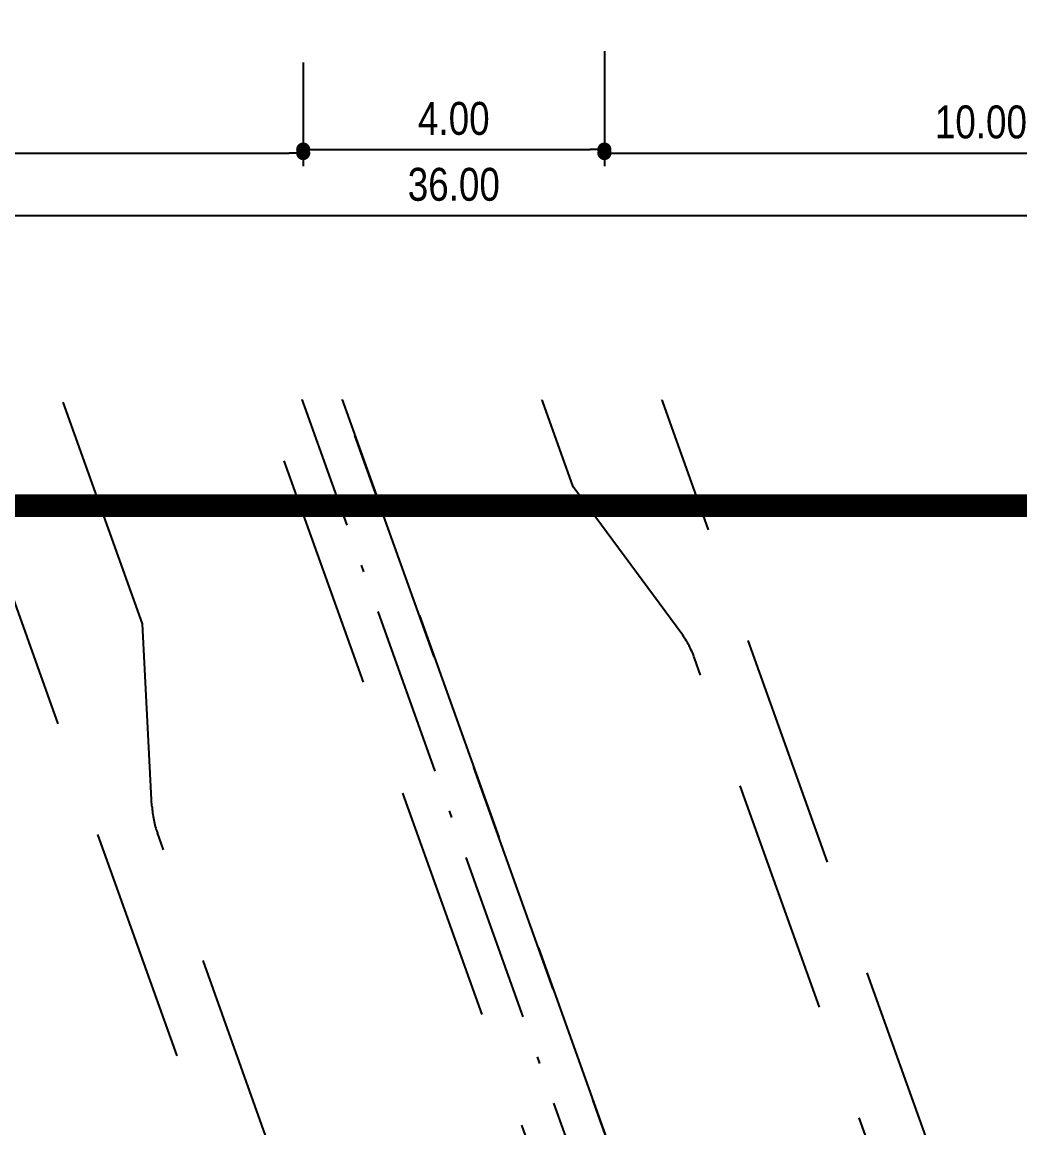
# Model space of a CAD drawing. Header units: metres. Extents: x 563371 to 571261, y 2062953 to 2068466.
# Drawn here: x 568807 to 568860, y 2065798 to 2065856.8 of the extents above; entities that cross this region are included whole.
import ezdxf

# ---------------------------------------------------------------- set-up
doc = ezdxf.new("R2010")
doc.units = ezdxf.units.M
doc.linetypes.add('ACAD_ISO10W100', pattern=[18.5, 12, -3, 0.5, -3])
doc.linetypes.add('HIDDEN', pattern=[0.375, 0.25, -0.125])
doc.layers.get('0').update_dxf_attribs({"linetype": 'CONTINUOUS'})
doc.layers.get('DEFPOINTS').update_dxf_attribs({"linetype": 'CONTINUOUS'})
for name, color, linetype in [('ghichieudai', 7, 'CONTINUOUS'), ('Khung ban ve', 7, 'CONTINUOUS'), ('LogDg phu', 7, 'CONTINUOUS'), ('MATCATDUONG', 8, 'CONTINUOUS'), ('TimDg', 222, 'CONTINUOUS'), ('ViaHeSphu', 32, 'CONTINUOUS')]:
    doc.layers.add(name, color=color, linetype=linetype)
doc.styles.add('ktcn', font='VHARIAL.ttf', dxfattribs={"width": 0.8})
doc.dimstyles.new('a', dxfattribs={"dimtxt": 1.75, "dimasz": 0.75, "dimexe": 0.7, "dimexo": 0, "dimgap": 0.75, "dimtad": 1, "dimzin": 0, "dimdsep": 46, "dimtxsty": 'ktcn', "dimblk": 'DOT', "dimcen": 0, "dimazin": 0, "dimtfac": 1, "dimtix": 1, "dimtofl": 0, "dimtmove": 0, "dimatfit": 3, "dimfxl": 1, "dimtolj": 1, "dimtzin": 0, "dimarcsym": 0})

# ---------------------------------------------------------------- blocks, each defined once
blk = doc.blocks.new('_Dot')
at = {"color": 0, "linetype": 'ByBlock', "lineweight": -2}
blk.add_line((-0.5, 0), (-1, 0), dxfattribs=at)
at = {"color": 0, "linetype": 'ByBlock', "const_width": 0.5}
blk.add_lwpolyline([(-0.25, 0, 1), (0.25, 0, 1)], format="xyb", close=True, dxfattribs=at)
blk = doc.blocks.new('*D51')
at = {"layer": 'DEFPOINTS', "color": 0, "linetype": 'Continuous'}
for p in [(568781.966, 2065854.801), (568821.966, 2065854.649), (568821.966, 2065849.842)]:
    blk.add_point(p, dxfattribs=at)
at = {"layer": 'MATCATDUONG', "color": 0, "linetype": 'Continuous', "lineweight": -2}
for p, q in [((568781.966, 2065854.801), (568781.966, 2065849.142)), ((568821.966, 2065854.649), (568821.966, 2065849.142)), ((568782.716, 2065849.842), (568821.216, 2065849.842))]:
    blk.add_line(p, q, dxfattribs=at)
at = {"layer": 'MATCATDUONG', "color": 0, "linetype": 'Continuous', "lineweight": -2, "xscale": 0.75, "yscale": 0.75, "zscale": 0.75, "rotation": 180}
blk.add_blockref('_Dot', (568781.966, 2065849.842), dxfattribs=at)
at = {"layer": 'MATCATDUONG', "color": 0, "linetype": 'Continuous', "lineweight": -2, "xscale": 0.75, "yscale": 0.75, "zscale": 0.75}
blk.add_blockref('_Dot', (568821.966, 2065849.842), dxfattribs=at)
at = {"layer": 'MATCATDUONG', "color": 0, "linetype": 'Continuous', "insert": (568801.966, 2065851.486), "char_height": 1.75, "attachment_point": 5, "style": 'ktcn'}
blk.add_mtext('\\A1;10.00', dxfattribs=at)
blk = doc.blocks.new('*D53')
at = {"layer": 'DEFPOINTS', "color": 0, "linetype": 'Continuous'}
for p in [(568757.966, 2065854.801), (568901.966, 2065854.801), (568901.966, 2065846.526)]:
    blk.add_point(p, dxfattribs=at)
at = {"layer": 'MATCATDUONG', "color": 0, "linetype": 'Continuous', "lineweight": -2}
for p, q in [((568757.966, 2065854.801), (568757.966, 2065845.826)), ((568901.966, 2065854.801), (568901.966, 2065845.826)), ((568758.716, 2065846.526), (568901.216, 2065846.526))]:
    blk.add_line(p, q, dxfattribs=at)
at = {"layer": 'MATCATDUONG', "color": 0, "linetype": 'Continuous', "lineweight": -2, "xscale": 0.75, "yscale": 0.75, "zscale": 0.75, "rotation": 180}
blk.add_blockref('_Dot', (568757.966, 2065846.526), dxfattribs=at)
at = {"layer": 'MATCATDUONG', "color": 0, "linetype": 'Continuous', "lineweight": -2, "xscale": 0.75, "yscale": 0.75, "zscale": 0.75}
blk.add_blockref('_Dot', (568901.966, 2065846.526), dxfattribs=at)
at = {"layer": 'MATCATDUONG', "color": 0, "linetype": 'Continuous', "insert": (568829.966, 2065848.17), "char_height": 1.75, "attachment_point": 5, "style": 'ktcn'}
blk.add_mtext('\\A1;36.00', dxfattribs=at)
blk = doc.blocks.new('*D54')
at = {"layer": 'DEFPOINTS', "color": 0, "linetype": 'Continuous'}
for p in [(568837.966, 2065855.258), (568821.966, 2065854.649, 0), (568837.966, 2065850.03)]:
    blk.add_point(p, dxfattribs=at)
at = {"layer": 'MATCATDUONG', "color": 0, "linetype": 'Continuous', "lineweight": -2}
for p, q in [((568837.966, 2065855.258), (568837.966, 2065849.33)), ((568821.966, 2065854.649), (568821.966, 2065849.33)), ((568822.716, 2065850.03), (568837.216, 2065850.03))]:
    blk.add_line(p, q, dxfattribs=at)
at = {"layer": 'MATCATDUONG', "color": 0, "linetype": 'Continuous', "lineweight": -2, "xscale": 0.75, "yscale": 0.75, "zscale": 0.75, "rotation": 180}
blk.add_blockref('_Dot', (568821.966, 2065850.03), dxfattribs=at)
at = {"layer": 'MATCATDUONG', "color": 0, "linetype": 'Continuous', "lineweight": -2, "xscale": 0.75, "yscale": 0.75, "zscale": 0.75}
blk.add_blockref('_Dot', (568837.966, 2065850.03), dxfattribs=at)
at = {"layer": 'MATCATDUONG', "color": 0, "linetype": 'Continuous', "insert": (568829.966, 2065851.673), "char_height": 1.75, "attachment_point": 5, "style": 'ktcn'}
blk.add_mtext('\\A1;4.00', dxfattribs=at)
blk = doc.blocks.new('*D55')
at = {"layer": 'DEFPOINTS', "color": 0, "linetype": 'Continuous'}
for p in [(568877.966, 2065855.892), (568837.966, 2065855.258), (568877.966, 2065849.842)]:
    blk.add_point(p, dxfattribs=at)
at = {"layer": 'MATCATDUONG', "color": 0, "linetype": 'Continuous', "lineweight": -2}
for p, q in [((568877.966, 2065855.892), (568877.966, 2065849.142)), ((568837.966, 2065855.258), (568837.966, 2065849.142)), ((568838.716, 2065849.842), (568877.216, 2065849.842))]:
    blk.add_line(p, q, dxfattribs=at)
at = {"layer": 'MATCATDUONG', "color": 0, "linetype": 'Continuous', "lineweight": -2, "xscale": 0.75, "yscale": 0.75, "zscale": 0.75, "rotation": 180}
blk.add_blockref('_Dot', (568837.966, 2065849.842), dxfattribs=at)
at = {"layer": 'MATCATDUONG', "color": 0, "linetype": 'Continuous', "lineweight": -2, "xscale": 0.75, "yscale": 0.75, "zscale": 0.75}
blk.add_blockref('_Dot', (568877.966, 2065849.842), dxfattribs=at)
at = {"layer": 'MATCATDUONG', "color": 0, "linetype": 'Continuous', "insert": (568857.966, 2065851.486), "char_height": 1.75, "attachment_point": 5, "style": 'ktcn'}
blk.add_mtext('\\A1;10.00', dxfattribs=at)

msp = doc.modelspace()

# ---------------------------------------------------------------- linework, layer by layer
at = {"layer": 'Khung ban ve', "const_width": 1.2}
msp.add_lwpolyline([(567973.928, 2066641.109), (569223.928, 2066641.109), (569223.928, 2065831.109), (567973.928, 2065831.109)], close=True, dxfattribs=at)
at = {"layer": 'LogDg phu', "linetype": 'HIDDEN', "ltscale": 50}
for points in [[(568768.046, 2065993.255), (568815.511, 2065860.568), (568854.188, 2065752.447, -1.014621), (568850.403, 2065751.154, 1.014621), (568854.188, 2065752.447), (568815.511, 2065860.568)], [(568856.524, 2065775.608), (568855.993, 2065785.382, 0.07245), (568855.708, 2065786.795), (568842.755, 2065823.006, 0.072993), (568842.072, 2065824.288), (568836.315, 2065832.102), (568830.028, 2065849.676, -0.431462), (568835.311, 2065860.048), (568955.762, 2065895.338, -0.383951), (568965.413, 2065890.698), (569003.983, 2065796.713, -0.443702), (568998.868, 2065786.009), (568880.505, 2065750.713, -0.398562), (568862.095, 2065760.035), (568856.524, 2065775.608)]]:
    msp.add_lwpolyline(points, format="xyb", dxfattribs=at)
msp.add_lwpolyline([(568850.423, 2065751.1), (568765.314, 2065989.017)], dxfattribs=at)
msp.add_lwpolyline([(568814.217, 2065813.712, -0.072993), (568813.932, 2065815.136), (568813.426, 2065824.829), (568806.64, 2065843.799, 0.397173), (568796.858, 2065848.782), (568725.32, 2065827.822), (568603.653, 2065792.175, 0.416587), (568598.243, 2065782.186), (568610.029, 2065743.133), (568627.959, 2065683.724, 0.413247), (568637.904, 2065678.369), (568689.046, 2065693.62), (568828.681, 2065735.259, 0.430041), (568838.518, 2065754.686), (568833.636, 2065768.335), (568827.847, 2065776.227, -0.07245), (568827.171, 2065777.5)], format="xyb", close=True, dxfattribs=at)
at = {"layer": 'TimDg', "linetype": 'ACAD_ISO10W100', "ltscale": 0.75}
for points in [[(569091.243, 2064877.603), (569098.083, 2065004.259, 0.115576), (569076.661, 2065124.595), (568731.759, 2066088.757), (568594.342, 2066468.69), (568350.743, 2067214.647), (568115.139, 2067803.004)], [(569408.662, 2066103.84), (569093.307, 2065942.912, -0.046747), (569058.632, 2065929.125), (568564.179, 2065784.257), (568255.903, 2065693.937)]]:
    msp.add_lwpolyline(points, format="xyb", dxfattribs=at)
at = {"layer": 'ViaHeSphu', "linetype": 'HIDDEN', "ltscale": 50}
msp.add_lwpolyline([(569000.835, 2065796.483), (568997.941, 2065790.429), (568877.831, 2065754.612), (568868.765, 2065759.202), (568835.973, 2065850.872), (568839.087, 2065856.986), (568956.511, 2065891.39), (568963.208, 2065888.17)], close=True, dxfattribs=at)
msp.add_lwpolyline([(568687.76, 2065697.932), (568829.865, 2065740.308), (568834.216, 2065748.9), (568801.365, 2065840.733), (568794.883, 2065844.035), (568726.472, 2065823.991), (568607.625, 2065789.171), (568604.271, 2065782.978), (568615.963, 2065744.239), (568633.268, 2065686.9), (568639.504, 2065683.542), (568685.818, 2065697.353), (568758.08, 2065718.902)], dxfattribs=at)

# ---------------------------------------------------------------- next in the draw order: wipeouts: each hides what was drawn before it
msp.add_wipeout([(568538.555, 2065837.116), (569134.391, 2065836.361), (569086.223, 2065956.15), (568779.004, 2065956.683), (568600.602, 2065960.315)]).dxf.layer = 'ghichieudai'

# ---------------------------------------------------------------- next in the draw order: dimensions: what is measured, and where the dimension line sits
at = {"layer": 'MATCATDUONG', "color": 7, "linetype": 'Continuous'}
for base, p1, p2, picture, middle in [((568877.966, 2065849.842, 0), (568837.966, 2065855.258, 0), (568877.966, 2065855.892, 0), '*D55', (568857.966, 2065851.486, 0)), ((568837.966, 2065850.03, 0), (568821.966, 2065854.649), (568837.966, 2065855.258, 0), '*D54', (568829.966, 2065851.673, 0)), ((568901.966, 2065846.526), (568757.966, 2065854.801), (568901.966, 2065854.801), '*D53', (568829.966, 2065848.17)), ((568821.966, 2065849.842), (568781.966, 2065854.801), (568821.966, 2065854.649), '*D51', (568801.966, 2065851.486))]:
    dim = msp.add_linear_dim(base=base, p1=p1, p2=p2, dimstyle='a', override={"dimlfac": 0.25}, dxfattribs=at)
    dim.commit()
    dim.dimension.update_dxf_attribs({"geometry": picture, "text_midpoint": middle})

doc.saveas('drawing.dxf')
